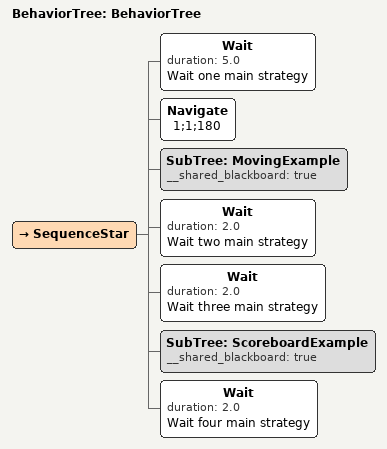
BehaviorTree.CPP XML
<root main_tree_to_execute="BehaviorTree">
    <include path="../tasks/example_moving.xml" />
    <include path="../tasks/example_scoreboard.xml" />
    <BehaviorTree ID="BehaviorTree">
        <SequenceStar>
            <Wait duration="5.0" name="Wait one main strategy" />
            <Navigate name="1;1;180" />
            <SubTree ID="MovingExample" __shared_blackboard="true" />
            <Wait duration="2.0" name="Wait two main strategy" />
            <Wait duration="2.0" name="Wait three main strategy" />
            <SubTree ID="ScoreboardExample" __shared_blackboard="true" />
            <Wait duration="2.0" name="Wait four main strategy" />
        </SequenceStar>
    </BehaviorTree>
</root>
